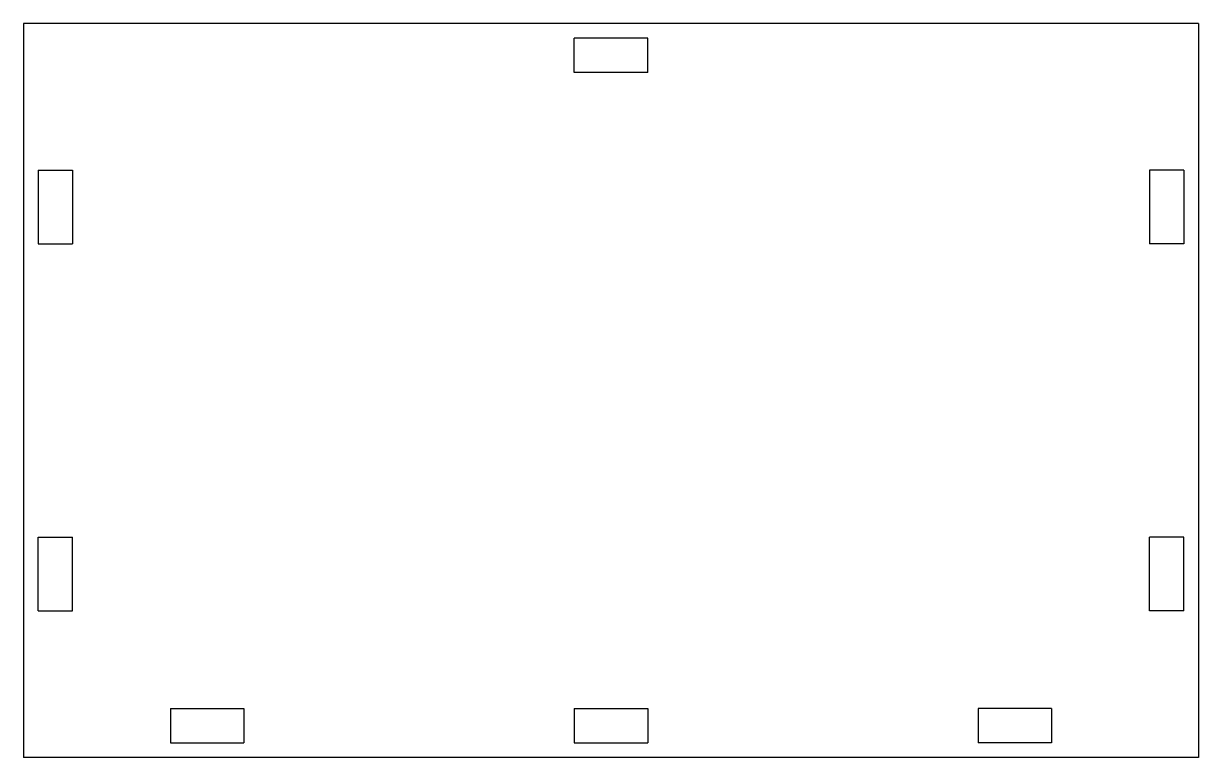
# Model space of a CAD drawing. Extents: x -2 to 2, y -1.25 to 1.25.
import ezdxf

# ---------------------------------------------------------------- set-up
doc = ezdxf.new("R2010")
doc.units = 0
doc.header["$MEASUREMENT"] = 0
doc.layers.add('VISIBLE', color=7, linetype='CONTINUOUS')

msp = doc.modelspace()

# ---------------------------------------------------------------- linework, layer by layer
at = {"layer": 'VISIBLE'}
for p, q in [((2, 1.25, 0.117), (-2, 1.25, 0.117)), ((-2, 1.25, 0.117), (-2, -1.25, 0.117)), ((2, 1.25, 0.117), (2, -1.25, 0.117)), ((-0.125, 1.083, 0.117), (-0.125, 1.2, 0.117)), ((0.125, 1.2, 0.117), (-0.125, 1.2, 0.117)), ((0.125, 1.083, 0.117), (0.125, 1.2, 0.117)), ((0.125, 1.083, 0.117), (-0.125, 1.083, 0.117)), ((-1.95, 0.75, 0.117), (-1.95, 0.5, 0.117)), ((-1.95, 0.75, 0.117), (-1.833, 0.75, 0.117)), ((-1.833, 0.75, 0.117), (-1.833, 0.5, 0.117)), ((1.95, 0.75, 0.117), (1.833, 0.75, 0.117)), ((1.833, 0.75, 0.117), (1.833, 0.5, 0.117)), ((1.95, 0.75, 0.117), (1.95, 0.5, 0.117)), ((-1.95, 0.5, 0.117), (-1.833, 0.5, 0.117)), ((1.95, 0.5, 0.117), (1.833, 0.5, 0.117)), ((-1.95, -0.75, 0.117), (-1.95, -0.5, 0.117)), ((-1.95, -0.5, 0.117), (-1.833, -0.5, 0.117)), ((-1.833, -0.75, 0.117), (-1.833, -0.5, 0.117)), ((1.95, -0.5, 0.117), (1.833, -0.5, 0.117)), ((1.833, -0.75, 0.117), (1.833, -0.5, 0.117)), ((1.95, -0.75, 0.117), (1.95, -0.5, 0.117)), ((-1.95, -0.75, 0.117), (-1.833, -0.75, 0.117)), ((1.95, -0.75, 0.117), (1.833, -0.75, 0.117)), ((-1.5, -1.083, 0.117), (-1.5, -1.2, 0.117)), ((-1.5, -1.083, 0.117), (-1.25, -1.083, 0.117)), ((-1.25, -1.083, 0.117), (-1.25, -1.2, 0.117)), ((-0.125, -1.083, 0.117), (-0.125, -1.2, 0.117)), ((-0.125, -1.083, 0.117), (0.125, -1.083, 0.117)), ((0.125, -1.083, 0.117), (0.125, -1.2, 0.117)), ((1.5, -1.083, 0.117), (1.25, -1.083, 0.117)), ((1.25, -1.083, 0.117), (1.25, -1.2, 0.117)), ((1.5, -1.083, 0.117), (1.5, -1.2, 0.117)), ((-1.5, -1.2, 0.117), (-1.25, -1.2, 0.117)), ((-0.125, -1.2, 0.117), (0.125, -1.2, 0.117)), ((1.5, -1.2, 0.117), (1.25, -1.2, 0.117)), ((2, -1.25, 0.117), (-2, -1.25, 0.117))]:
    msp.add_line(p, q, dxfattribs=at)

doc.saveas('drawing.dxf')
